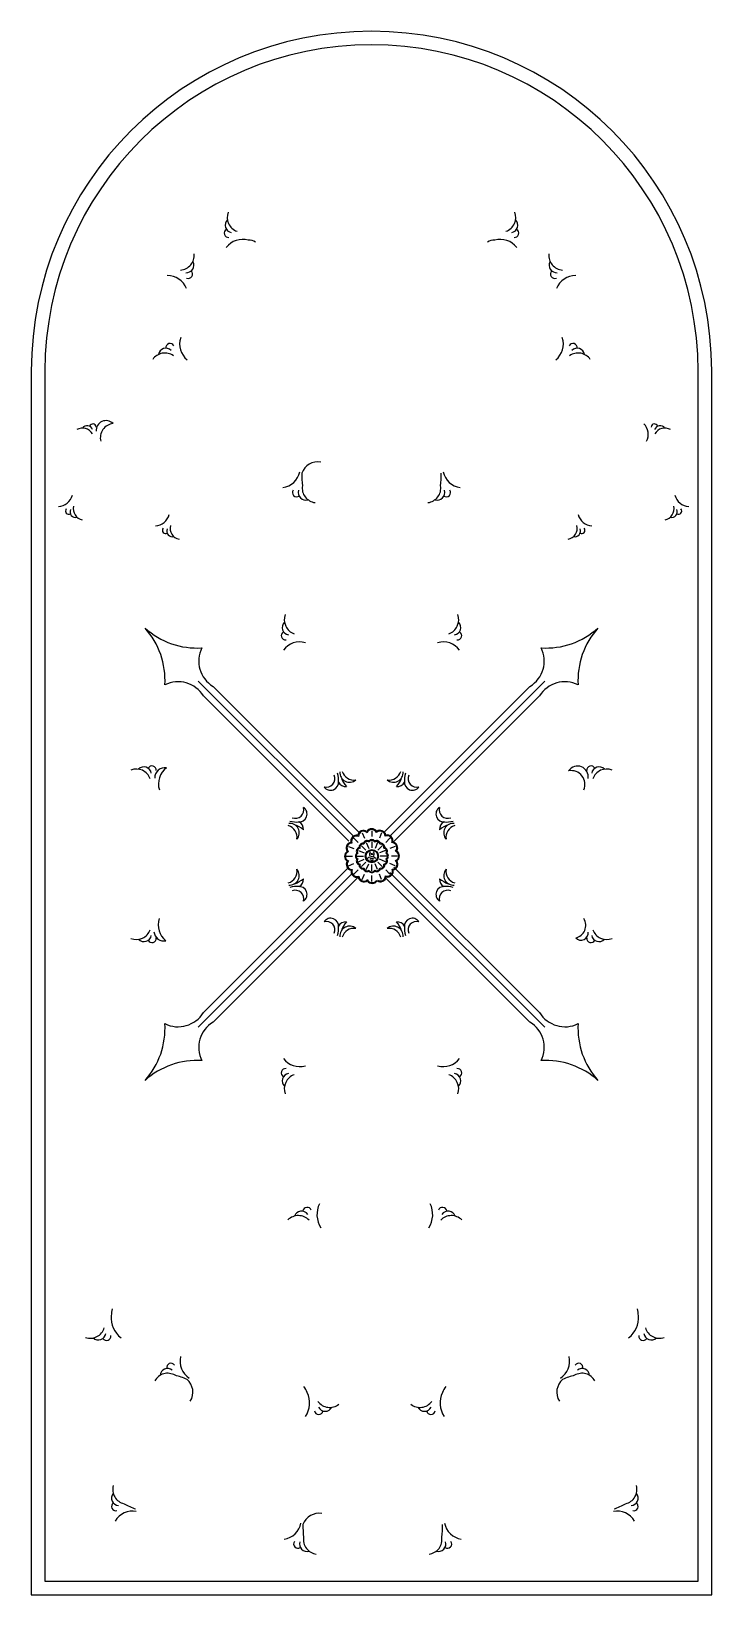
# Model space of a CAD drawing. Header units: metres. Extents: x 0 to 1000, y 0 to 2300.
import ezdxf

# ---------------------------------------------------------------- set-up
doc = ezdxf.new("R2010")
doc.units = ezdxf.units.M
doc.layers.add('3', color=3, linetype='Continuous')
doc.layers.add('4', color=4, linetype='Continuous')

# ---------------------------------------------------------------- blocks, each defined once
blk = doc.blocks.new('00')
at = {"layer": '3'}
for p, q in [((186.97, 989.66), (189.41, 983.77)), ((197.53, 991.77), (197.53, 985.38)), ((208.1, 989.66), (205.65, 983.77)), ((172.03, 974.73), (177.93, 972.29)), ((178.02, 983.68), (182.53, 979.17)), ((186.3, 975.4), (191.08, 970.62)), ((191.45, 978.84), (194.04, 972.6)), ((197.53, 980.05), (197.53, 973.3)), ((203.61, 978.84), (201.03, 972.6)), ((208.77, 975.4), (203.99, 970.62)), ((217.05, 983.68), (212.54, 979.17)), ((223.03, 974.73), (217.14, 972.29)), ((169.93, 964.17), (176.31, 964.17)), ((172.03, 953.6), (177.93, 956.05)), ((181.65, 964.17), (188.4, 964.17)), ((182.85, 970.25), (189.1, 967.66)), ((182.85, 958.09), (189.1, 960.67)), ((186.3, 952.93), (191.08, 957.71)), ((191.45, 949.49), (194.04, 955.73)), ((197.53, 948.28), (197.53, 955.04)), ((203.61, 949.49), (201.03, 955.73)), ((208.77, 952.93), (203.99, 957.71)), ((212.21, 970.25), (205.97, 967.66)), ((212.21, 958.09), (205.97, 960.67)), ((213.42, 964.17), (206.66, 964.17)), ((223.03, 953.6), (217.14, 956.05)), ((225.13, 964.17), (218.75, 964.17)), ((178.02, 944.65), (182.53, 949.16)), ((186.97, 938.67), (189.41, 944.56)), ((197.53, 936.57), (197.53, 942.95)), ((208.1, 938.67), (205.65, 944.56)), ((217.05, 944.65), (212.54, 949.16))]:
    blk.add_line(p, q, dxfattribs=at)
blk.add_lwpolyline([(203.76, 938.01, 0.6), (212.32, 942.64, 0.67), (219.45, 949.89, 0.67), (223.25, 959.31, 0.67), (223.16, 969.48, 0.67), (219.19, 978.83, 0.67), (211.94, 985.96, 0.67), (202.51, 989.76, 0.67), (192.35, 989.67, 0.67), (182.99, 985.7, 0.67), (175.87, 978.45, 0.67), (172.06, 969.02, 0.67), (172.15, 958.86, 0.67), (176.13, 949.5, 0.67), (183.38, 942.38, 0.67), (192.8, 938.57, 0.6), (202.5, 937.75, 0.6)], format="xyb", dxfattribs=at)
blk.add_lwpolyline([(212.76, 967.2, 0.62), (210.44, 972.79, 0.62), (206.16, 977.08, 0.62), (200.56, 979.4, 0.62), (194.5, 979.4, 0.62), (188.91, 977.08, 0.62), (184.62, 972.79, 0.62), (182.3, 967.2, 0.62), (182.3, 961.14, 0.62), (184.62, 955.54, 0.62), (188.91, 951.25, 0.62), (194.5, 948.94, 0.62), (200.56, 948.94, 0.62), (206.16, 951.25, 0.62), (210.44, 955.54, 0.62), (212.76, 961.14, 0.62)], format="xyb", close=True, dxfattribs=at)
blk.add_circle((197.53, 964.17), 6.4, dxfattribs=at)
for centre, radius, start, end in [((197.3, 956.78), 6.63, 47.13, 140.33), ((199.19, 966.13), 4.27, 142.49, 202.3), ((197.78, 957.17), 4.11, 58.49, 125.76), ((197.97, 955.77), 3.62, 68.88, 126.55), ((198.75, 966.79), 2.13, 160.31, 211.41), ((196.33, 966.79), 2.13, 328.59, 19.69), ((195.89, 966.13), 4.27, 316.45, 37.51)]:
    blk.add_arc(centre, radius, start, end, dxfattribs=at)
at = {"layer": '4'}
blk.add_lwpolyline([(203.26, 937.27, 0.54), (213.13, 941.46, 0.54), (220.64, 949.11, 0.54), (224.65, 959.05, 0.54), (224.56, 969.77, 0.54), (220.37, 979.64, 0.54), (212.72, 987.15, 0.54), (202.78, 991.16, 0.54), (192.05, 991.07, 0.54), (182.19, 986.88, 0.54), (174.67, 979.23, 0.54), (170.66, 969.29, 0.54), (170.75, 958.57, 0.54), (174.95, 948.7, 0.54), (182.6, 941.18, 0.54), (192.54, 937.17, 0.54), (203.26, 937.27)], format="xyb", dxfattribs=at)
blk.add_lwpolyline([(214.01, 967.44, 0.46), (211.5, 973.5, 0.46), (206.87, 978.13, 0.46), (200.81, 980.64, 0.46), (194.26, 980.64, 0.46), (188.2, 978.13, 0.46), (183.56, 973.5, 0.46), (181.06, 967.44, 0.46), (181.06, 960.89, 0.46), (183.56, 954.83, 0.46), (188.2, 950.2, 0.46), (194.26, 947.69, 0.46), (200.81, 947.69, 0.46), (206.87, 950.2, 0.46), (211.5, 954.83, 0.46), (214.01, 960.89, 0.46)], format="xyb", close=True, dxfattribs=at)
blk.add_circle((197.53, 964.17), 7.2, dxfattribs=at)

msp = doc.modelspace()

# ---------------------------------------------------------------- linework, layer by layer
at = {"layer": '3'}
for p, q in [((472.83, 1116.39), (245.29, 1343.93)), ((480.86, 1122.5), (267.07, 1336.29)), ((518.96, 1122.32), (732.93, 1336.29)), ((526.93, 1116.15), (754.71, 1343.93)), ((466.67, 1108.4), (252.93, 1322.15)), ((533.02, 1108.1), (747.07, 1322.15)), ((472.79, 1062.21), (245.29, 834.72)), ((466.65, 1070.21), (252.93, 856.5)), ((526.97, 1062.45), (754.71, 834.72)), ((533.05, 1070.52), (747.07, 856.5)), ((480.82, 1056.1), (267.07, 842.35)), ((519.01, 1056.27), (732.93, 842.35))]:
    msp.add_line(p, q, dxfattribs=at)
for centre, radius, start, end in [((309.54, 2026.15), 21.67, 159.19, 250.59), ((690.46, 2026.15), 21.67, 289.41, 20.81), ((289.71, 2002.94), 6.23, 117.24, 277.33), ((295.87, 2014.78), 10.99, 134.54, 259.95), ((704.13, 2014.78), 10.99, 280.05, 45.46), ((710.29, 2002.94), 6.23, 262.67, 62.76), ((310.29, 1964.48), 29.3, 72.98, 143.98), ((320.99, 1979.01), 13.65, 51.89, 98.96), ((679.01, 1979.01), 13.65, 81.04, 128.11), ((689.71, 1964.48), 29.3, 36.02, 107.02), ((217.89, 1970.42), 21.67, 273.73, 5.14), ((227.98, 1955.79), 10.99, 264.37, 29.79), ((782.11, 1970.42), 21.67, 174.86, 266.27), ((772.02, 1955.79), 10.99, 150.21, 275.63), ((200.5, 1911.25), 29.3, 20.34, 91.34), ((230.71, 1942.72), 6.23, 246.99, 47.08), ((769.29, 1942.72), 6.23, 132.92, 293.01), ((799.5, 1911.25), 29.3, 88.66, 159.66), ((203.97, 1834.54), 6.23, 27.76, 187.85), ((247.27, 1839.82), 29.3, 161.11, 232.11), ((752.73, 1839.82), 29.3, 307.89, 18.89), ((796.03, 1834.54), 6.23, 352.15, 152.24), ((196.38, 1804.98), 21.67, 54.5, 145.91), ((197.83, 1822.7), 10.99, 45.14, 170.56), ((803.62, 1804.98), 21.67, 34.09, 125.5), ((802.17, 1822.7), 10.99, 9.44, 134.86), ((109.94, 1712.54), 14.72, 45.49, 183.59), ((75.32, 1699.6), 16.64, 28.97, 120.38), ((82.18, 1711.4), 8.45, 19.61, 145.03), ((90.37, 1717.58), 4.78, 2.23, 162.32), ((122.86, 1701.76), 21.44, 96.97, 193.29), ((884.15, 1706.9), 22.51, 333.42, 44.42), ((915.91, 1717.58), 4.78, 17.68, 177.77), ((924.1, 1711.4), 8.45, 34.97, 160.39), ((930.96, 1699.6), 16.64, 59.62, 151.03), ((421.02, 1641.51), 24.97, 80, 160.37), ((365.69, 1657.63), 29.3, 278.07, 349.07), ((525.82, 1646.64), 128.36, 178.55, 186.88), ((474.18, 1646.64), 128.36, 353.12, 1.45), ((634.31, 1657.63), 29.3, 190.93, 261.93), ((38.69, 1623.39), 22.51, 273.45, 344.44), ((390.02, 1621.42), 6.23, 144.72, 304.81), ((403.36, 1621.32), 10.99, 162.1, 287.52), ((419.81, 1628.06), 21.67, 171.46, 262.87), ((580.19, 1628.06), 21.67, 277.13, 8.54), ((596.64, 1621.32), 10.99, 252.48, 17.9), ((609.98, 1621.42), 6.23, 235.19, 35.28), ((967.59, 1623.39), 22.51, 195.56, 266.55), ((55.08, 1594.17), 4.78, 140.09, 300.19), ((65.29, 1593.26), 8.45, 157.47, 282.89), ((78.3, 1597.4), 16.64, 166.84, 258.24), ((181.01, 1594.94), 22.51, 273.45, 344.44), ((825.27, 1594.94), 22.51, 195.56, 266.55), ((927.98, 1597.4), 16.64, 281.76, 13.16), ((940.99, 1593.26), 8.45, 257.11, 22.53), ((951.2, 1594.17), 4.78, 239.81, 39.91), ((197.4, 1565.72), 4.78, 140.09, 300.19), ((207.61, 1564.81), 8.45, 157.47, 282.89), ((220.62, 1568.95), 16.64, 166.84, 258.24), ((785.66, 1568.95), 16.64, 281.76, 13.16), ((798.67, 1564.81), 8.45, 257.11, 22.53), ((808.88, 1565.72), 4.78, 239.81, 39.91), ((379.86, 1422.73), 10.99, 134.54, 259.95), ((393.53, 1434.09), 21.67, 159.19, 250.59), ((606.47, 1434.09), 21.67, 289.41, 20.81), ((620.14, 1422.73), 10.99, 280.05, 45.46), ((82.5, 1345.67), 114.02, 356.4, 42.06), ((243.54, 1506.71), 114.02, 227.94, 273.6), ((373.7, 1410.89), 6.23, 117.24, 277.33), ((626.3, 1410.89), 6.23, 262.67, 62.76), ((756.46, 1506.71), 114.02, 266.4, 312.06), ((917.5, 1345.67), 114.02, 137.94, 183.6), ((289.54, 1373.47), 43.44, 153.4, 238.85), ((394.28, 1372.43), 29.3, 72.98, 143.98), ((605.72, 1372.43), 29.3, 36.02, 107.02), ((710.46, 1373.47), 43.44, 301.15, 26.6), ((215.75, 1299.68), 43.44, 31.15, 116.6), ((784.25, 1299.68), 43.44, 63.4, 148.85), ((177.38, 1213.06), 6.23, 353.1, 153.19), ((802.9, 1203.37), 15.68, 350.15, 146.89), ((822.62, 1213.06), 6.23, 26.81, 186.9), ((154.33, 1193.06), 21.67, 19.84, 111.25), ((165.59, 1206.81), 10.99, 10.48, 135.9), ((196.5, 1201.6), 15, 81.42, 181.06), ((216.16, 1192.87), 29.3, 126.48, 197.48), ((439.92, 1195.21), 11.72, 214.14, 8.14), ((433.52, 1200.87), 12.67, 254.94, 21.15), ((400.47, 1196.72), 51.19, 358.3, 13.47), ((467.69, 1209.32), 14.17, 174.86, 310.72), ((494.52, 1215.93), 41.33, 200.02, 220.71), ((474.26, 1216.53), 18.15, 197.1, 278.48), ((525.74, 1216.53), 18.15, 261.52, 342.9), ((532.31, 1209.32), 14.17, 229.28, 5.14), ((505.48, 1215.93), 41.33, 319.29, 339.98), ((599.53, 1196.72), 51.19, 166.53, 181.7), ((560.08, 1195.21), 11.72, 171.86, 325.86), ((566.48, 1200.87), 12.67, 158.85, 285.06), ((793.63, 1192.22), 20.09, 335.83, 101.09), ((834.41, 1206.81), 10.99, 44.1, 169.52), ((845.67, 1193.06), 21.67, 68.75, 160.16), ((461.91, 1200.43), 11.53, 206.95, 276.39), ((538.09, 1200.43), 11.53, 263.61, 333.05), ((387.85, 1154.85), 12.67, 249.29, 15.49), ((393.56, 1148.49), 11.72, 262.3, 56.29), ((606.44, 1148.49), 11.72, 123.71, 277.7), ((612.15, 1154.85), 12.67, 164.51, 290.71), ((372.49, 1113.99), 18.15, 351.96, 73.33), ((379.66, 1120.61), 14.17, 319.71, 95.58), ((391.74, 1187.92), 51.19, 256.96, 272.14), ((373.25, 1093.73), 41.33, 49.72, 70.42), ((388.5, 1126.46), 11.53, 354.05, 63.49), ((611.5, 1126.46), 11.53, 116.51, 185.95), ((626.75, 1093.73), 41.33, 109.58, 130.28), ((620.34, 1120.61), 14.17, 84.42, 220.29), ((608.26, 1187.92), 51.19, 267.86, 283.04), ((627.51, 1113.99), 18.15, 106.67, 188.04), ((372.49, 1064.65), 18.15, 286.67, 8.04), ((379.66, 1058.03), 14.17, 264.42, 40.29), ((620.34, 1058.03), 14.17, 139.71, 275.58), ((627.51, 1064.65), 18.15, 171.96, 253.33), ((391.74, 990.72), 51.19, 87.86, 103.04), ((387.85, 1023.79), 12.67, 344.51, 110.71), ((373.25, 1084.91), 41.33, 289.58, 310.28), ((393.56, 1030.15), 11.72, 303.71, 97.7), ((388.5, 1052.19), 11.53, 296.51, 5.95), ((606.44, 1030.15), 11.72, 82.3, 236.29), ((612.15, 1023.79), 12.67, 69.29, 195.49), ((611.5, 1052.19), 11.53, 174.05, 243.49), ((626.75, 1084.91), 41.33, 229.72, 250.42), ((608.26, 990.72), 51.19, 76.96, 92.14), ((215.79, 985.25), 29.3, 161.28, 232.28), ((439.92, 983.44), 11.72, 351.86, 145.86), ((433.52, 977.77), 12.67, 338.85, 105.06), ((461.91, 978.21), 11.53, 83.61, 153.05), ((494.52, 962.71), 41.33, 139.29, 159.98), ((538.09, 978.21), 11.53, 26.95, 96.39), ((505.48, 962.71), 41.33, 20.02, 40.71), ((560.08, 983.44), 11.72, 34.14, 188.14), ((566.48, 977.77), 12.67, 74.94, 201.15), ((796.16, 984.54), 18.75, 282.3, 32.62), ((154.33, 985.58), 21.67, 248.75, 340.16), ((165.59, 971.83), 10.99, 224.1, 349.52), ((177.38, 965.58), 6.23, 206.81, 6.9), ((194.74, 976.23), 14.51, 184.62, 282.44), ((400.47, 981.92), 51.19, 346.53, 1.7), ((467.69, 969.33), 14.17, 49.28, 185.14), ((474.26, 962.11), 18.15, 81.52, 162.9), ((525.74, 962.11), 18.15, 17.1, 98.48), ((532.31, 969.33), 14.17, 354.86, 130.72), ((599.53, 981.92), 51.19, 178.3, 193.47), ((807.79, 973.62), 10.63, 224.09, 6.78), ((822.62, 965.58), 6.23, 173.1, 333.19), ((834.41, 971.83), 10.99, 190.48, 315.9), ((845.67, 985.58), 21.67, 199.84, 291.25), ((215.75, 878.96), 43.44, 243.4, 328.85), ((784.25, 878.96), 43.44, 211.15, 296.6), ((82.5, 832.97), 114.02, 317.94, 3.6), ((289.54, 805.18), 43.44, 121.15, 206.6), ((710.46, 805.18), 43.44, 333.4, 58.85), ((917.5, 832.97), 114.02, 176.4, 222.06), ((243.54, 671.93), 114.02, 86.4, 132.06), ((394.28, 806.22), 29.3, 216.02, 287.02), ((605.72, 806.22), 29.3, 252.98, 323.98), ((756.46, 671.93), 114.02, 47.94, 93.6), ((373.7, 767.76), 6.23, 82.67, 242.76), ((379.86, 755.92), 10.99, 100.05, 225.46), ((393.53, 744.55), 21.67, 109.41, 200.81), ((606.47, 744.55), 21.67, 339.19, 70.59), ((620.14, 755.92), 10.99, 314.54, 79.95), ((626.3, 767.76), 6.23, 297.24, 97.33), ((456.13, 559.24), 36.31, 153.8, 212.27), ((553.67, 559.24), 36.31, 327.73, 26.2), ((392.47, 536.09), 21.67, 43.67, 135.07), ((397.21, 553.22), 10.99, 34.31, 159.72), ((405.48, 563.7), 6.23, 16.93, 177.02), ((604.32, 563.7), 6.23, 2.98, 163.07), ((617.33, 536.09), 21.67, 44.93, 136.33), ((612.59, 553.22), 10.99, 20.28, 145.69), ((172.66, 408.32), 55.11, 167.16, 177.76), ((837.14, 408.32), 55.11, 2.24, 12.84), ((86.51, 398.91), 21.67, 251.85, 343.26), ((153.75, 407.1), 36.31, 174.66, 233.13), ((856.05, 407.1), 36.31, 306.87, 5.34), ((923.29, 398.91), 21.67, 196.74, 288.15), ((98.5, 385.79), 10.99, 227.2, 352.62), ((110.61, 380.19), 6.23, 209.91, 10), ((899.19, 380.19), 6.23, 170, 330.09), ((911.3, 385.79), 10.99, 187.38, 312.8), ((247.87, 343.49), 29.3, 166.43, 237.42), ((761.93, 343.49), 29.3, 302.58, 13.57), ((200.43, 304.09), 21.67, 59.82, 151.22), ((200.23, 321.86), 10.99, 50.45, 175.87), ((205.25, 334.23), 6.23, 33.07, 193.17), ((178.6, 198.7), 128.36, 66.9, 75.23), ((831.2, 198.7), 128.36, 104.77, 113.1), ((809.37, 304.09), 21.67, 28.78, 120.18), ((804.55, 334.23), 6.23, 346.83, 146.93), ((809.57, 321.86), 10.99, 4.13, 129.55), ((212.48, 298), 24.97, 328.35, 48.72), ((354.44, 276.61), 55.11, 22.25, 32.85), ((655.36, 276.61), 55.11, 147.15, 157.75), ((797.32, 298), 24.97, 131.28, 211.65), ((372.63, 281.94), 36.31, 326.88, 25.34), ((438.62, 297.24), 21.67, 216.75, 308.15), ((571.18, 297.24), 21.67, 231.85, 323.25), ((637.17, 281.94), 36.31, 154.66, 213.12), ((422.38, 271.4), 6.23, 190, 350.1), ((431.84, 280.81), 10.99, 207.39, 332.8), ((577.96, 280.81), 10.99, 207.2, 332.61), ((587.42, 271.4), 6.23, 189.9, 350), ((128.94, 142.22), 10.99, 140.84, 266.26), ((141.27, 155.02), 21.67, 165.49, 256.89), ((868.53, 155.02), 21.67, 283.11, 14.51), ((880.86, 142.22), 10.99, 273.74, 39.16), ((124.12, 129.77), 6.23, 123.54, 283.64), ((148.79, 93.81), 29.3, 79.29, 150.28), ((197.65, 246.7), 128.36, 241.48, 249.81), ((422.78, 94.78), 24.97, 80, 160.37), ((861.01, 93.81), 29.3, 29.72, 100.71), ((812.15, 246.7), 128.36, 290.19, 298.52), ((885.68, 129.77), 6.23, 256.36, 56.46), ((367.45, 110.9), 29.3, 278.07, 349.07), ((527.58, 99.92), 128.36, 178.55, 186.88), ((475.94, 99.92), 128.36, 353.12, 1.45), ((636.07, 110.9), 29.3, 190.93, 261.93), ((391.78, 74.7), 6.23, 144.72, 304.81), ((405.12, 74.59), 10.99, 162.1, 287.52), ((421.57, 81.33), 21.67, 171.46, 262.87), ((581.95, 81.33), 21.67, 277.13, 8.54), ((598.4, 74.59), 10.99, 252.48, 17.9), ((611.74, 74.7), 6.23, 235.19, 35.28)]:
    msp.add_arc(centre, radius, start, end, dxfattribs=at)
at = {"layer": '4'}
for p, q in [((0, 0), (1000, 0)), ((20, 20), (980, 20))]:
    msp.add_line(p, q, dxfattribs=at)
for points in [[(1000, 0), (1000, 1800, 1), (0, 1800), (0, 0)], [(980, 20), (980, 1800, 1), (20, 1800), (20, 20)]]:
    msp.add_lwpolyline(points, format="xyb", dxfattribs=at)

# ---------------------------------------------------------------- block references
at = {"layer": '3', "xscale": 1.35, "yscale": 1.35, "zscale": 1.35}
msp.add_blockref('00', (233.9, -215.05), dxfattribs=at)

doc.saveas('drawing.dxf')
